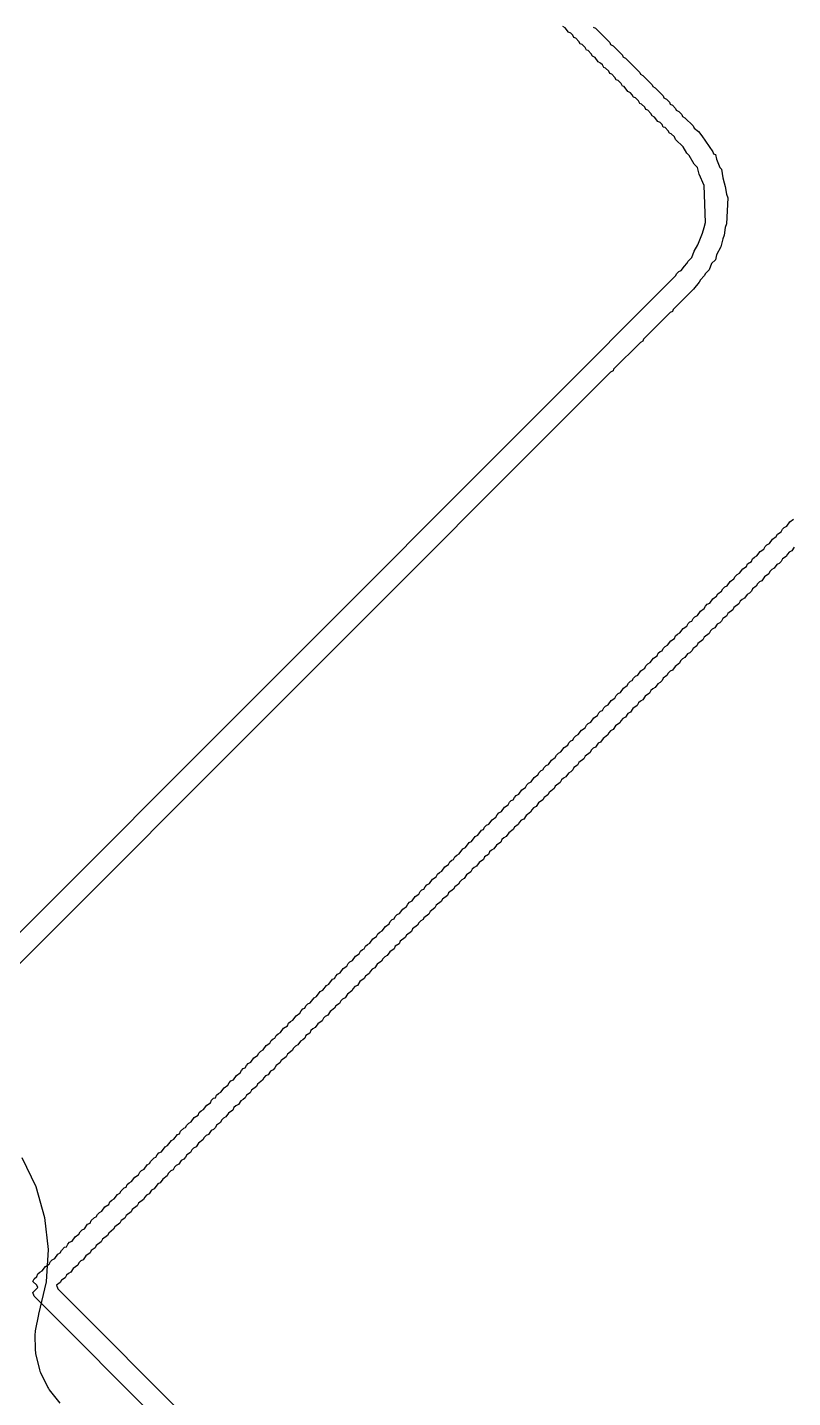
# Model space of a CAD drawing. Header units: millimetres. Extents: x 95 to 305, y 96 to 295.
# Drawn here: x 160.2 to 175.22, y 219.11 to 245.98 of the extents above; entities that cross this region are included whole.
import ezdxf

# ---------------------------------------------------------------- set-up
doc = ezdxf.new("R2010")
doc.units = ezdxf.units.MM
for name, color, linetype in [('BottomLayer', 5, 'Continuous'), ('BottomOverlay', 54, 'Continuous'), ('TopLayer', 1, 'Continuous')]:
    doc.layers.add(name, color=color, linetype=linetype)

msp = doc.modelspace()

# ---------------------------------------------------------------- linework, layer by layer
at = {"layer": 'BottomLayer'}
for p, q in [((160.094, 223.819), (160.367, 223.249)), ((160.367, 223.249), (160.541, 222.641)), ((160.541, 222.641), (160.61, 222.012)), ((160.61, 222.012), (160.572, 221.381)), ((160.572, 221.381), (160.423, 220.744)), ((160.422, 220.738), (160.355, 220.416)), ((160.423, 220.741), (160.422, 220.738)), ((160.423, 220.744), (160.423, 220.741)), ((160.355, 220.388), (160.35, 220.36)), ((160.35, 220.36), (160.355, 220.031)), ((160.355, 220.416), (160.355, 220.388)), ((160.355, 220.031), (160.361, 220.004)), ((160.361, 220.004), (160.362, 219.976)), ((160.362, 219.976), (160.439, 219.656)), ((160.439, 219.656), (160.451, 219.63)), ((160.451, 219.63), (160.458, 219.603)), ((160.458, 219.603), (160.603, 219.308)), ((160.603, 219.308), (160.62, 219.286)), ((160.62, 219.286), (160.633, 219.261)), ((160.633, 219.261), (160.839, 219.004))]:
    msp.add_line(p, q, dxfattribs=at)
at = {"layer": 'BottomOverlay'}
for p, q in [((170.756, 245.971), (170.707, 245.995)), ((170.817, 245.886), (170.756, 245.971)), ((170.866, 245.861), (170.817, 245.886)), ((170.902, 245.825), (170.866, 245.861)), ((171.304, 245.983), (171.352, 245.959)), ((171.352, 245.959), (171.632, 245.679)), ((170.926, 245.776), (170.902, 245.825)), ((170.963, 245.764), (170.926, 245.776)), ((171.024, 245.703), (170.963, 245.764)), ((171.048, 245.654), (171.024, 245.703)), ((171.085, 245.642), (171.048, 245.654)), ((171.146, 245.581), (171.085, 245.642)), ((171.17, 245.533), (171.146, 245.581)), ((171.632, 245.679), (171.644, 245.642)), ((171.644, 245.642), (171.693, 245.618)), ((171.693, 245.618), (171.876, 245.435)), ((171.206, 245.521), (171.17, 245.533)), ((171.267, 245.46), (171.206, 245.521)), ((171.292, 245.411), (171.267, 245.46)), ((171.34, 245.387), (171.292, 245.411)), ((171.401, 245.301), (171.34, 245.387)), ((171.45, 245.277), (171.401, 245.301)), ((171.876, 245.435), (171.888, 245.399)), ((171.888, 245.399), (171.937, 245.375)), ((171.937, 245.375), (172.216, 245.095)), ((171.486, 245.241), (171.45, 245.277)), ((171.511, 245.192), (171.486, 245.241)), ((171.547, 245.18), (171.511, 245.192)), ((171.608, 245.119), (171.547, 245.18)), ((171.632, 245.07), (171.608, 245.119)), ((171.669, 245.058), (171.632, 245.07)), ((171.73, 244.997), (171.669, 245.058)), ((172.216, 245.095), (172.229, 245.058)), ((172.229, 245.058), (172.277, 245.034)), ((172.277, 245.034), (172.46, 244.851)), ((171.754, 244.949), (171.73, 244.997)), ((171.791, 244.936), (171.754, 244.949)), ((171.851, 244.876), (171.791, 244.936)), ((171.876, 244.827), (171.851, 244.876)), ((171.912, 244.815), (171.876, 244.827)), ((171.985, 244.717), (171.912, 244.815)), ((172.46, 244.851), (172.472, 244.815)), ((172.472, 244.815), (172.521, 244.79)), ((172.521, 244.79), (172.679, 244.632)), ((172.034, 244.693), (171.985, 244.717)), ((172.07, 244.657), (172.034, 244.693)), ((172.095, 244.608), (172.07, 244.657)), ((172.131, 244.596), (172.095, 244.608)), ((172.192, 244.535), (172.131, 244.596)), ((172.216, 244.486), (172.192, 244.535)), ((172.679, 244.632), (172.691, 244.596)), ((172.691, 244.596), (172.74, 244.571)), ((172.74, 244.571), (172.801, 244.51)), ((172.801, 244.51), (172.813, 244.474)), ((172.253, 244.474), (172.216, 244.486)), ((172.314, 244.413), (172.253, 244.474)), ((172.338, 244.364), (172.314, 244.413)), ((172.375, 244.352), (172.338, 244.364)), ((172.436, 244.291), (172.375, 244.352)), ((172.46, 244.243), (172.436, 244.291)), ((172.509, 244.218), (172.46, 244.243)), ((172.813, 244.474), (172.861, 244.45)), ((172.861, 244.45), (172.922, 244.389)), ((172.922, 244.389), (172.934, 244.352)), ((172.934, 244.352), (172.983, 244.328)), ((172.983, 244.328), (173.044, 244.267)), ((173.044, 244.267), (173.056, 244.231)), ((173.056, 244.231), (173.105, 244.206)), ((172.569, 244.133), (172.509, 244.218)), ((172.618, 244.109), (172.569, 244.133)), ((172.655, 244.072), (172.618, 244.109)), ((172.679, 244.024), (172.655, 244.072)), ((172.715, 244.012), (172.679, 244.024)), ((172.776, 243.951), (172.715, 244.012)), ((173.105, 244.206), (173.263, 244.048)), ((173.263, 244.048), (173.287, 243.999)), ((173.287, 243.999), (173.373, 243.938)), ((172.801, 243.902), (172.776, 243.951)), ((172.837, 243.89), (172.801, 243.902)), ((172.898, 243.829), (172.837, 243.89)), ((172.922, 243.78), (172.898, 243.829)), ((173.068, 243.634), (172.922, 243.78)), ((173.373, 243.938), (173.433, 243.853)), ((173.433, 243.853), (173.652, 243.537)), ((173.141, 243.513), (173.068, 243.634)), ((173.19, 243.464), (173.141, 243.513)), ((173.287, 243.293), (173.19, 243.464)), ((173.652, 243.537), (173.665, 243.5)), ((173.665, 243.5), (173.701, 243.488)), ((173.701, 243.488), (173.725, 243.391)), ((173.348, 243.233), (173.287, 243.293)), ((173.385, 243.099), (173.348, 243.233)), ((173.725, 243.391), (173.786, 243.233)), ((173.786, 243.233), (173.823, 243.196)), ((173.823, 243.196), (173.847, 243.026)), ((173.482, 242.88), (173.385, 243.099)), ((173.506, 242.15), (173.482, 242.88)), ((173.847, 243.026), (173.872, 242.928)), ((173.872, 242.928), (173.896, 242.855)), ((173.896, 242.855), (173.92, 242.709)), ((173.92, 242.709), (173.945, 242.636)), ((173.945, 242.636), (173.92, 242.125)), ((173.482, 242.052), (173.506, 242.15)), ((173.92, 242.125), (173.896, 242.052)), ((173.36, 241.711), (173.446, 241.943)), ((173.446, 241.943), (173.482, 242.052)), ((173.847, 241.833), (173.811, 241.675)), ((173.872, 241.906), (173.847, 241.833)), ((173.896, 242.052), (173.872, 241.906)), ((173.239, 241.468), (173.287, 241.59)), ((173.287, 241.59), (173.36, 241.711)), ((173.811, 241.675), (173.725, 241.517)), ((173.032, 241.212), (173.093, 241.298)), ((173.093, 241.298), (173.141, 241.346)), ((173.141, 241.346), (173.166, 241.395)), ((173.166, 241.395), (173.239, 241.468)), ((173.628, 241.346), (173.579, 241.225)), ((173.701, 241.419), (173.628, 241.346)), ((173.725, 241.517), (173.701, 241.419)), ((170.33, 238.511), (172.922, 241.103)), ((172.922, 241.103), (172.947, 241.152)), ((172.947, 241.152), (172.983, 241.188)), ((172.983, 241.188), (173.032, 241.212)), ((173.409, 241.03), (173.385, 240.981)), ((173.482, 241.103), (173.409, 241.03)), ((173.506, 241.152), (173.482, 241.103)), ((173.579, 241.225), (173.506, 241.152)), ((173.275, 240.847), (172.874, 240.446)), ((173.385, 240.981), (173.275, 240.847)), ((172.813, 240.385), (172.289, 239.862)), ((172.861, 240.409), (172.813, 240.385)), ((172.874, 240.446), (172.861, 240.409)), ((172.229, 239.801), (171.705, 239.277)), ((172.277, 239.825), (172.229, 239.801)), ((172.289, 239.862), (172.277, 239.825)), ((171.644, 239.217), (159.134, 226.706)), ((171.693, 239.241), (171.644, 239.217)), ((171.705, 239.277), (171.693, 239.241)), ((159.037, 227.217), (170.318, 238.499)), ((170.318, 238.499), (170.33, 238.511)), ((175.015, 236.138), (175.052, 236.174)), ((175.052, 236.174), (175.101, 236.199)), ((175.101, 236.199), (175.162, 236.284)), ((175.162, 236.284), (175.235, 236.332)), ((174.76, 235.858), (174.821, 235.943)), ((174.821, 235.943), (174.894, 235.992)), ((174.894, 235.992), (174.918, 236.04)), ((174.918, 236.04), (174.991, 236.089)), ((174.991, 236.089), (175.015, 236.138)), ((174.517, 235.614), (174.577, 235.7)), ((174.577, 235.7), (174.65, 235.748)), ((174.65, 235.748), (174.675, 235.797)), ((174.675, 235.797), (174.711, 235.833)), ((174.711, 235.833), (174.76, 235.858)), ((175.113, 235.651), (175.089, 235.602)), ((175.149, 235.687), (175.113, 235.651)), ((175.198, 235.712), (175.149, 235.687)), ((175.247, 235.785), (175.198, 235.712)), ((174.176, 235.274), (174.237, 235.359)), ((174.237, 235.359), (174.31, 235.407)), ((174.31, 235.407), (174.334, 235.456)), ((174.334, 235.456), (174.407, 235.505)), ((174.407, 235.505), (174.431, 235.554)), ((174.431, 235.554), (174.468, 235.59)), ((174.468, 235.59), (174.517, 235.614)), ((174.857, 235.371), (174.809, 235.347)), ((174.906, 235.444), (174.857, 235.371)), ((174.955, 235.468), (174.906, 235.444)), ((174.991, 235.505), (174.955, 235.468)), ((175.015, 235.554), (174.991, 235.505)), ((175.089, 235.602), (175.015, 235.554)), ((173.932, 235.03), (173.993, 235.115)), ((173.993, 235.115), (174.066, 235.164)), ((174.066, 235.164), (174.091, 235.213)), ((174.091, 235.213), (174.127, 235.249)), ((174.127, 235.249), (174.176, 235.274)), ((174.565, 235.103), (174.529, 235.067)), ((174.614, 235.128), (174.565, 235.103)), ((174.663, 235.201), (174.614, 235.128)), ((174.748, 235.261), (174.663, 235.201)), ((174.772, 235.31), (174.748, 235.261)), ((174.809, 235.347), (174.772, 235.31)), ((173.652, 234.775), (173.725, 234.823)), ((173.725, 234.823), (173.75, 234.872)), ((173.75, 234.872), (173.823, 234.921)), ((173.823, 234.921), (173.847, 234.969)), ((173.847, 234.969), (173.884, 235.006)), ((173.884, 235.006), (173.932, 235.03)), ((174.322, 234.86), (174.273, 234.787)), ((174.37, 234.884), (174.322, 234.86)), ((174.407, 234.921), (174.37, 234.884)), ((174.431, 234.969), (174.407, 234.921)), ((174.504, 235.018), (174.431, 234.969)), ((174.529, 235.067), (174.504, 235.018)), ((173.409, 234.531), (173.482, 234.58)), ((173.482, 234.58), (173.506, 234.629)), ((173.506, 234.629), (173.543, 234.665)), ((173.543, 234.665), (173.592, 234.689)), ((173.592, 234.689), (173.652, 234.775)), ((174.042, 234.556), (173.945, 234.483)), ((174.066, 234.604), (174.042, 234.556)), ((174.164, 234.677), (174.066, 234.604)), ((174.188, 234.726), (174.164, 234.677)), ((174.224, 234.762), (174.188, 234.726)), ((174.273, 234.787), (174.224, 234.762)), ((173.141, 234.239), (173.166, 234.288)), ((173.166, 234.288), (173.202, 234.324)), ((173.202, 234.324), (173.239, 234.337)), ((173.239, 234.337), (173.263, 234.385)), ((173.263, 234.385), (173.3, 234.422)), ((173.3, 234.422), (173.348, 234.446)), ((173.348, 234.446), (173.409, 234.531)), ((173.786, 234.3), (173.738, 234.276)), ((173.823, 234.337), (173.786, 234.3)), ((173.847, 234.385), (173.823, 234.337)), ((173.92, 234.434), (173.847, 234.385)), ((173.945, 234.483), (173.92, 234.434)), ((172.898, 233.996), (172.922, 234.044)), ((172.922, 234.044), (172.959, 234.081)), ((172.959, 234.081), (173.007, 234.105)), ((173.007, 234.105), (173.068, 234.191)), ((173.068, 234.191), (173.141, 234.239)), ((173.482, 234.02), (173.458, 233.971)), ((173.579, 234.093), (173.482, 234.02)), ((173.604, 234.142), (173.579, 234.093)), ((173.64, 234.178), (173.604, 234.142)), ((173.689, 234.203), (173.64, 234.178)), ((173.738, 234.276), (173.689, 234.203)), ((172.618, 233.74), (172.655, 233.752)), ((172.655, 233.752), (172.679, 233.801)), ((172.679, 233.801), (172.715, 233.838)), ((172.715, 233.838), (172.764, 233.862)), ((172.764, 233.862), (172.825, 233.947)), ((172.825, 233.947), (172.898, 233.996)), ((173.239, 233.752), (173.202, 233.716)), ((173.263, 233.801), (173.239, 233.752)), ((173.336, 233.85), (173.263, 233.801)), ((173.36, 233.898), (173.336, 233.85)), ((173.458, 233.971), (173.36, 233.898)), ((172.338, 233.46), (172.375, 233.497)), ((172.375, 233.497), (172.423, 233.521)), ((172.423, 233.521), (172.484, 233.606)), ((172.484, 233.606), (172.557, 233.655)), ((172.557, 233.655), (172.582, 233.704)), ((172.582, 233.704), (172.618, 233.74)), ((172.995, 233.509), (172.91, 233.448)), ((173.02, 233.558), (172.995, 233.509)), ((173.056, 233.594), (173.02, 233.558)), ((173.105, 233.619), (173.056, 233.594)), ((173.154, 233.692), (173.105, 233.619)), ((173.202, 233.716), (173.154, 233.692)), ((172.07, 233.168), (172.095, 233.217)), ((172.095, 233.217), (172.131, 233.253)), ((172.131, 233.253), (172.18, 233.278)), ((172.18, 233.278), (172.241, 233.363)), ((172.241, 233.363), (172.314, 233.412)), ((172.314, 233.412), (172.338, 233.46)), ((172.679, 233.217), (172.655, 233.168)), ((172.752, 233.266), (172.679, 233.217)), ((172.776, 233.314), (172.752, 233.266)), ((172.813, 233.351), (172.776, 233.314)), ((172.861, 233.375), (172.813, 233.351)), ((172.91, 233.448), (172.861, 233.375)), ((171.791, 232.913), (171.839, 232.937)), ((171.839, 232.937), (171.9, 233.022)), ((171.9, 233.022), (171.973, 233.071)), ((171.973, 233.071), (171.997, 233.12)), ((171.997, 233.12), (172.034, 233.156)), ((172.034, 233.156), (172.07, 233.168)), ((172.436, 232.974), (172.411, 232.925)), ((172.472, 233.01), (172.436, 232.974)), ((172.521, 233.034), (172.472, 233.01)), ((172.569, 233.107), (172.521, 233.034)), ((172.618, 233.132), (172.569, 233.107)), ((172.655, 233.168), (172.618, 233.132)), ((171.511, 232.633), (171.547, 232.669)), ((171.547, 232.669), (171.596, 232.694)), ((171.596, 232.694), (171.657, 232.779)), ((171.657, 232.779), (171.73, 232.827)), ((171.73, 232.827), (171.754, 232.876)), ((171.754, 232.876), (171.791, 232.913)), ((172.168, 232.681), (172.083, 232.621)), ((172.192, 232.73), (172.168, 232.681)), ((172.229, 232.767), (172.192, 232.73)), ((172.277, 232.791), (172.229, 232.767)), ((172.326, 232.864), (172.277, 232.791)), ((172.411, 232.925), (172.326, 232.864)), ((171.255, 232.353), (171.316, 232.438)), ((171.316, 232.438), (171.389, 232.487)), ((171.389, 232.487), (171.413, 232.535)), ((171.413, 232.535), (171.45, 232.572)), ((171.45, 232.572), (171.486, 232.584)), ((171.486, 232.584), (171.511, 232.633)), ((171.888, 232.426), (171.851, 232.389)), ((171.937, 232.45), (171.888, 232.426)), ((171.985, 232.523), (171.937, 232.45)), ((172.034, 232.548), (171.985, 232.523)), ((172.083, 232.621), (172.034, 232.548)), ((171.012, 232.109), (171.072, 232.195)), ((171.072, 232.195), (171.146, 232.243)), ((171.146, 232.243), (171.17, 232.292)), ((171.17, 232.292), (171.206, 232.329)), ((171.206, 232.329), (171.255, 232.353)), ((171.608, 232.146), (171.584, 232.097)), ((171.644, 232.182), (171.608, 232.146)), ((171.693, 232.207), (171.644, 232.182)), ((171.742, 232.28), (171.693, 232.207)), ((171.827, 232.341), (171.742, 232.28)), ((171.851, 232.389), (171.827, 232.341)), ((170.732, 231.854), (170.805, 231.903)), ((170.805, 231.903), (170.829, 231.951)), ((170.829, 231.951), (170.866, 231.988)), ((170.866, 231.988), (170.902, 232)), ((170.902, 232), (170.926, 232.049)), ((170.926, 232.049), (170.963, 232.085)), ((170.963, 232.085), (171.012, 232.109)), ((171.352, 231.866), (171.304, 231.842)), ((171.401, 231.939), (171.352, 231.866)), ((171.45, 231.963), (171.401, 231.939)), ((171.498, 232.036), (171.45, 231.963)), ((171.584, 232.097), (171.498, 232.036)), ((170.427, 231.525), (170.488, 231.611)), ((170.488, 231.611), (170.561, 231.659)), ((170.561, 231.659), (170.586, 231.708)), ((170.586, 231.708), (170.622, 231.744)), ((170.622, 231.744), (170.671, 231.769)), ((170.671, 231.769), (170.732, 231.854)), ((171.121, 231.635), (171.024, 231.562)), ((171.146, 231.684), (171.121, 231.635)), ((171.243, 231.757), (171.146, 231.684)), ((171.267, 231.805), (171.243, 231.757)), ((171.304, 231.842), (171.267, 231.805)), ((170.221, 231.318), (170.245, 231.367)), ((170.245, 231.367), (170.281, 231.404)), ((170.281, 231.404), (170.318, 231.416)), ((170.318, 231.416), (170.342, 231.464)), ((170.342, 231.464), (170.379, 231.501)), ((170.379, 231.501), (170.427, 231.525)), ((170.817, 231.355), (170.768, 231.282)), ((170.866, 231.379), (170.817, 231.355)), ((170.902, 231.416), (170.866, 231.379)), ((170.926, 231.464), (170.902, 231.416)), ((170.999, 231.513), (170.926, 231.464)), ((171.024, 231.562), (170.999, 231.513)), ((169.904, 231.026), (169.977, 231.075)), ((169.977, 231.075), (170.002, 231.124)), ((170.002, 231.124), (170.038, 231.16)), ((170.038, 231.16), (170.087, 231.185)), ((170.087, 231.185), (170.148, 231.27)), ((170.148, 231.27), (170.221, 231.318)), ((170.561, 231.099), (170.537, 231.051)), ((170.659, 231.172), (170.561, 231.099)), ((170.683, 231.221), (170.659, 231.172)), ((170.72, 231.258), (170.683, 231.221)), ((170.768, 231.282), (170.72, 231.258)), ((169.661, 230.783), (169.697, 230.819)), ((169.697, 230.819), (169.734, 230.832)), ((169.734, 230.832), (169.758, 230.88)), ((169.758, 230.88), (169.795, 230.917)), ((169.795, 230.917), (169.843, 230.941)), ((169.843, 230.941), (169.904, 231.026)), ((170.318, 230.832), (170.233, 230.771)), ((170.342, 230.88), (170.318, 230.832)), ((170.415, 230.929), (170.342, 230.88)), ((170.44, 230.978), (170.415, 230.929)), ((170.537, 231.051), (170.44, 230.978)), ((169.393, 230.491), (169.417, 230.54)), ((169.417, 230.54), (169.454, 230.576)), ((169.454, 230.576), (169.503, 230.6)), ((169.503, 230.6), (169.563, 230.686)), ((169.563, 230.686), (169.636, 230.734)), ((169.636, 230.734), (169.661, 230.783)), ((169.989, 230.527), (169.941, 230.454)), ((170.075, 230.588), (169.989, 230.527)), ((170.099, 230.637), (170.075, 230.588)), ((170.135, 230.673), (170.099, 230.637)), ((170.184, 230.698), (170.135, 230.673)), ((170.233, 230.771), (170.184, 230.698)), ((169.15, 230.248), (169.174, 230.296)), ((169.174, 230.296), (169.211, 230.333)), ((169.211, 230.333), (169.259, 230.357)), ((169.259, 230.357), (169.32, 230.442)), ((169.32, 230.442), (169.393, 230.491)), ((169.758, 230.296), (169.734, 230.248)), ((169.831, 230.345), (169.758, 230.296)), ((169.856, 230.394), (169.831, 230.345)), ((169.892, 230.43), (169.856, 230.394)), ((169.941, 230.454), (169.892, 230.43)), ((168.797, 229.895), (168.87, 229.992)), ((168.87, 229.992), (168.918, 230.016)), ((168.918, 230.016), (168.991, 230.114)), ((168.991, 230.114), (169.04, 230.138)), ((169.04, 230.138), (169.113, 230.235)), ((169.113, 230.235), (169.15, 230.248)), ((169.49, 230.004), (169.405, 229.943)), ((169.515, 230.053), (169.49, 230.004)), ((169.551, 230.089), (169.515, 230.053)), ((169.6, 230.114), (169.551, 230.089)), ((169.649, 230.187), (169.6, 230.114)), ((169.734, 230.248), (169.649, 230.187)), ((168.59, 229.712), (168.626, 229.749)), ((168.626, 229.749), (168.675, 229.773)), ((168.675, 229.773), (168.748, 229.87)), ((168.748, 229.87), (168.797, 229.895)), ((169.247, 229.761), (169.174, 229.712)), ((169.271, 229.809), (169.247, 229.761)), ((169.308, 229.846), (169.271, 229.809)), ((169.357, 229.87), (169.308, 229.846)), ((169.405, 229.943), (169.357, 229.87)), ((168.334, 229.432), (168.395, 229.517)), ((168.395, 229.517), (168.468, 229.566)), ((168.468, 229.566), (168.493, 229.615)), ((168.493, 229.615), (168.529, 229.651)), ((168.529, 229.651), (168.566, 229.663)), ((168.566, 229.663), (168.59, 229.712)), ((168.931, 229.469), (168.906, 229.42)), ((168.967, 229.505), (168.931, 229.469)), ((169.016, 229.529), (168.967, 229.505)), ((169.064, 229.603), (169.016, 229.529)), ((169.15, 229.663), (169.064, 229.603)), ((169.174, 229.712), (169.15, 229.663)), ((168.042, 229.164), (168.091, 229.189)), ((168.091, 229.189), (168.152, 229.274)), ((168.152, 229.274), (168.225, 229.323)), ((168.225, 229.323), (168.249, 229.371)), ((168.249, 229.371), (168.286, 229.408)), ((168.286, 229.408), (168.334, 229.432)), ((168.663, 229.177), (168.59, 229.128)), ((168.687, 229.225), (168.663, 229.177)), ((168.724, 229.262), (168.687, 229.225)), ((168.772, 229.286), (168.724, 229.262)), ((168.821, 229.359), (168.772, 229.286)), ((168.906, 229.42), (168.821, 229.359)), ((167.75, 228.848), (167.811, 228.933)), ((167.811, 228.933), (167.884, 228.982)), ((167.884, 228.982), (167.908, 229.031)), ((167.908, 229.031), (167.945, 229.067)), ((167.945, 229.067), (167.981, 229.079)), ((167.981, 229.079), (168.006, 229.128)), ((168.006, 229.128), (168.042, 229.164)), ((168.444, 228.958), (168.346, 228.884)), ((168.468, 229.006), (168.444, 228.958)), ((168.566, 229.079), (168.468, 229.006)), ((168.59, 229.128), (168.566, 229.079)), ((167.507, 228.605), (167.568, 228.69)), ((167.568, 228.69), (167.641, 228.738)), ((167.641, 228.738), (167.665, 228.787)), ((167.665, 228.787), (167.701, 228.824)), ((167.701, 228.824), (167.75, 228.848)), ((168.103, 228.641), (168.079, 228.592)), ((168.2, 228.714), (168.103, 228.641)), ((168.225, 228.763), (168.2, 228.714)), ((168.322, 228.836), (168.225, 228.763)), ((168.346, 228.884), (168.322, 228.836)), ((167.227, 228.349), (167.3, 228.398)), ((167.3, 228.398), (167.324, 228.446)), ((167.324, 228.446), (167.361, 228.483)), ((167.361, 228.483), (167.397, 228.495)), ((167.397, 228.495), (167.422, 228.544)), ((167.422, 228.544), (167.458, 228.58)), ((167.458, 228.58), (167.507, 228.605)), ((167.86, 228.373), (167.762, 228.3)), ((167.884, 228.422), (167.86, 228.373)), ((167.921, 228.459), (167.884, 228.422)), ((167.969, 228.483), (167.921, 228.459)), ((167.981, 228.519), (167.969, 228.483)), ((168.079, 228.592), (167.981, 228.519)), ((166.923, 228.02), (166.983, 228.106)), ((166.983, 228.106), (167.056, 228.154)), ((167.056, 228.154), (167.081, 228.203)), ((167.081, 228.203), (167.117, 228.239)), ((167.117, 228.239), (167.166, 228.264)), ((167.166, 228.264), (167.227, 228.349)), ((167.616, 228.13), (167.519, 228.057)), ((167.641, 228.179), (167.616, 228.13)), ((167.738, 228.252), (167.641, 228.179)), ((167.762, 228.3), (167.738, 228.252)), ((166.716, 227.814), (166.74, 227.862)), ((166.74, 227.862), (166.777, 227.899)), ((166.777, 227.899), (166.813, 227.911)), ((166.813, 227.911), (166.837, 227.96)), ((166.837, 227.96), (166.874, 227.996)), ((166.874, 227.996), (166.923, 228.02)), ((167.312, 227.85), (167.263, 227.777)), ((167.397, 227.911), (167.312, 227.85)), ((167.422, 227.96), (167.397, 227.911)), ((167.495, 228.008), (167.422, 227.96)), ((167.519, 228.057), (167.495, 228.008)), ((166.399, 227.521), (166.472, 227.57)), ((166.472, 227.57), (166.497, 227.619)), ((166.497, 227.619), (166.533, 227.655)), ((166.533, 227.655), (166.582, 227.68)), ((166.582, 227.68), (166.643, 227.765)), ((166.643, 227.765), (166.716, 227.814)), ((167.069, 227.607), (167.02, 227.534)), ((167.154, 227.668), (167.069, 227.607)), ((167.178, 227.716), (167.154, 227.668)), ((167.215, 227.753), (167.178, 227.716)), ((167.263, 227.777), (167.215, 227.753)), ((166.119, 227.217), (166.192, 227.315)), ((166.192, 227.315), (166.229, 227.327)), ((166.229, 227.327), (166.253, 227.375)), ((166.253, 227.375), (166.29, 227.412)), ((166.29, 227.412), (166.338, 227.436)), ((166.338, 227.436), (166.399, 227.521)), ((166.813, 227.327), (166.728, 227.266)), ((166.837, 227.375), (166.813, 227.327)), ((166.91, 227.424), (166.837, 227.375)), ((166.935, 227.473), (166.91, 227.424)), ((166.971, 227.509), (166.935, 227.473)), ((167.02, 227.534), (166.971, 227.509)), ((165.876, 226.974), (165.949, 227.071)), ((165.949, 227.071), (165.998, 227.096)), ((165.998, 227.096), (166.071, 227.193)), ((166.071, 227.193), (166.119, 227.217)), ((166.57, 227.083), (166.484, 227.023)), ((166.594, 227.132), (166.57, 227.083)), ((166.631, 227.169), (166.594, 227.132)), ((166.679, 227.193), (166.631, 227.169)), ((166.728, 227.266), (166.679, 227.193)), ((165.645, 226.743), (165.669, 226.791)), ((165.669, 226.791), (165.706, 226.828)), ((165.706, 226.828), (165.754, 226.852)), ((165.754, 226.852), (165.827, 226.95)), ((165.827, 226.95), (165.876, 226.974)), ((166.253, 226.791), (166.229, 226.743)), ((166.326, 226.84), (166.253, 226.791)), ((166.351, 226.889), (166.326, 226.84)), ((166.387, 226.925), (166.351, 226.889)), ((166.436, 226.95), (166.387, 226.925)), ((166.484, 227.023), (166.436, 226.95)), ((165.365, 226.487), (165.414, 226.511)), ((165.414, 226.511), (165.474, 226.597)), ((165.474, 226.597), (165.547, 226.645)), ((165.547, 226.645), (165.572, 226.694)), ((165.572, 226.694), (165.608, 226.73)), ((165.608, 226.73), (165.645, 226.743)), ((165.986, 226.499), (165.9, 226.438)), ((166.01, 226.548), (165.986, 226.499)), ((166.046, 226.584), (166.01, 226.548)), ((166.095, 226.609), (166.046, 226.584)), ((166.144, 226.682), (166.095, 226.609)), ((166.229, 226.743), (166.144, 226.682)), ((165.085, 226.207), (165.121, 226.244)), ((165.121, 226.244), (165.17, 226.268)), ((165.17, 226.268), (165.231, 226.353)), ((165.231, 226.353), (165.304, 226.402)), ((165.304, 226.402), (165.328, 226.451)), ((165.328, 226.451), (165.365, 226.487)), ((165.742, 226.256), (165.669, 226.207)), ((165.766, 226.305), (165.742, 226.256)), ((165.803, 226.341), (165.766, 226.305)), ((165.852, 226.365), (165.803, 226.341)), ((165.9, 226.438), (165.852, 226.365)), ((164.829, 225.927), (164.89, 226.012)), ((164.89, 226.012), (164.963, 226.061)), ((164.963, 226.061), (164.988, 226.11)), ((164.988, 226.11), (165.024, 226.146)), ((165.024, 226.146), (165.061, 226.158)), ((165.061, 226.158), (165.085, 226.207)), ((165.426, 225.964), (165.401, 225.915)), ((165.462, 226), (165.426, 225.964)), ((165.511, 226.025), (165.462, 226)), ((165.56, 226.098), (165.511, 226.025)), ((165.608, 226.122), (165.56, 226.098)), ((165.645, 226.158), (165.608, 226.122)), ((165.669, 226.207), (165.645, 226.158)), ((164.537, 225.66), (164.586, 225.684)), ((164.586, 225.684), (164.647, 225.769)), ((164.647, 225.769), (164.72, 225.818)), ((164.72, 225.818), (164.744, 225.866)), ((164.744, 225.866), (164.781, 225.903)), ((164.781, 225.903), (164.829, 225.927)), ((165.182, 225.72), (165.158, 225.672)), ((165.28, 225.793), (165.182, 225.72)), ((165.304, 225.842), (165.28, 225.793)), ((165.401, 225.915), (165.304, 225.842)), ((164.245, 225.343), (164.306, 225.428)), ((164.306, 225.428), (164.379, 225.477)), ((164.379, 225.477), (164.403, 225.526)), ((164.403, 225.526), (164.44, 225.562)), ((164.44, 225.562), (164.476, 225.574)), ((164.476, 225.574), (164.501, 225.623)), ((164.501, 225.623), (164.537, 225.66)), ((164.878, 225.416), (164.842, 225.38)), ((164.927, 225.44), (164.878, 225.416)), ((164.975, 225.513), (164.927, 225.44)), ((165.024, 225.538), (164.975, 225.513)), ((165.061, 225.574), (165.024, 225.538)), ((165.085, 225.623), (165.061, 225.574)), ((165.158, 225.672), (165.085, 225.623)), ((164.002, 225.1), (164.063, 225.185)), ((164.063, 225.185), (164.136, 225.234)), ((164.136, 225.234), (164.16, 225.282)), ((164.16, 225.282), (164.197, 225.319)), ((164.197, 225.319), (164.245, 225.343)), ((164.696, 225.209), (164.598, 225.136)), ((164.72, 225.258), (164.696, 225.209)), ((164.817, 225.331), (164.72, 225.258)), ((164.842, 225.38), (164.817, 225.331)), ((163.722, 224.844), (163.795, 224.893)), ((163.795, 224.893), (163.819, 224.941)), ((163.819, 224.941), (163.856, 224.978)), ((163.856, 224.978), (163.892, 224.99)), ((163.892, 224.99), (163.917, 225.039)), ((163.917, 225.039), (163.953, 225.075)), ((163.953, 225.075), (164.002, 225.1)), ((164.391, 224.929), (164.343, 224.856)), ((164.44, 224.954), (164.391, 224.929)), ((164.476, 224.99), (164.44, 224.954)), ((164.501, 225.039), (164.476, 224.99)), ((164.574, 225.088), (164.501, 225.039)), ((164.598, 225.136), (164.574, 225.088)), ((163.479, 224.601), (163.552, 224.649)), ((163.552, 224.649), (163.576, 224.698)), ((163.576, 224.698), (163.612, 224.735)), ((163.612, 224.735), (163.661, 224.759)), ((163.661, 224.759), (163.722, 224.844)), ((164.099, 224.613), (164.051, 224.589)), ((164.148, 224.686), (164.099, 224.613)), ((164.233, 224.747), (164.148, 224.686)), ((164.257, 224.795), (164.233, 224.747)), ((164.294, 224.832), (164.257, 224.795)), ((164.343, 224.856), (164.294, 224.832)), ((163.211, 224.333), (163.272, 224.394)), ((163.272, 224.394), (163.308, 224.406)), ((163.308, 224.406), (163.333, 224.455)), ((163.333, 224.455), (163.369, 224.491)), ((163.369, 224.491), (163.418, 224.516)), ((163.418, 224.516), (163.479, 224.601)), ((163.807, 224.345), (163.758, 224.272)), ((163.856, 224.37), (163.807, 224.345)), ((163.892, 224.406), (163.856, 224.37)), ((163.917, 224.455), (163.892, 224.406)), ((163.99, 224.503), (163.917, 224.455)), ((164.014, 224.552), (163.99, 224.503)), ((164.051, 224.589), (164.014, 224.552)), ((162.955, 224.053), (163.028, 224.15)), ((163.028, 224.15), (163.077, 224.175)), ((163.077, 224.175), (163.15, 224.272)), ((163.15, 224.272), (163.186, 224.284)), ((163.186, 224.284), (163.211, 224.333)), ((163.564, 224.102), (163.515, 224.029)), ((163.649, 224.163), (163.564, 224.102)), ((163.673, 224.211), (163.649, 224.163)), ((163.71, 224.248), (163.673, 224.211)), ((163.758, 224.272), (163.71, 224.248)), ((162.627, 223.749), (162.688, 223.81)), ((162.688, 223.81), (162.724, 223.822)), ((162.724, 223.822), (162.748, 223.871)), ((162.748, 223.871), (162.785, 223.907)), ((162.785, 223.907), (162.834, 223.931)), ((162.834, 223.931), (162.907, 224.029)), ((162.907, 224.029), (162.955, 224.053)), ((163.308, 223.822), (163.272, 223.785)), ((163.333, 223.871), (163.308, 223.822)), ((163.406, 223.919), (163.333, 223.871)), ((163.43, 223.968), (163.406, 223.919)), ((163.466, 224.004), (163.43, 223.968)), ((163.515, 224.029), (163.466, 224.004)), ((162.408, 223.53), (162.444, 223.566)), ((162.444, 223.566), (162.493, 223.591)), ((162.493, 223.591), (162.554, 223.676)), ((162.554, 223.676), (162.602, 223.7)), ((162.602, 223.7), (162.627, 223.749)), ((163.004, 223.542), (162.967, 223.505)), ((163.016, 223.554), (163.004, 223.542)), ((163.065, 223.578), (163.016, 223.554)), ((163.089, 223.627), (163.065, 223.578)), ((163.126, 223.664), (163.089, 223.627)), ((163.174, 223.688), (163.126, 223.664)), ((163.223, 223.761), (163.174, 223.688)), ((163.272, 223.785), (163.223, 223.761)), ((162.14, 223.238), (162.164, 223.286)), ((162.164, 223.286), (162.201, 223.323)), ((162.201, 223.323), (162.249, 223.347)), ((162.249, 223.347), (162.31, 223.432)), ((162.31, 223.432), (162.383, 223.481)), ((162.383, 223.481), (162.408, 223.53)), ((162.761, 223.299), (162.688, 223.201)), ((162.809, 223.323), (162.761, 223.299)), ((162.858, 223.396), (162.809, 223.323)), ((162.943, 223.457), (162.858, 223.396)), ((162.967, 223.505), (162.943, 223.457)), ((161.86, 222.982), (161.909, 223.007)), ((161.909, 223.007), (161.97, 223.092)), ((161.97, 223.092), (162.018, 223.116)), ((162.018, 223.116), (162.043, 223.165)), ((162.043, 223.165), (162.103, 223.226)), ((162.103, 223.226), (162.14, 223.238)), ((162.505, 223.043), (162.481, 222.994)), ((162.541, 223.08), (162.505, 223.043)), ((162.59, 223.104), (162.541, 223.08)), ((162.639, 223.177), (162.59, 223.104)), ((162.688, 223.201), (162.639, 223.177)), ((161.58, 222.702), (161.617, 222.739)), ((161.617, 222.739), (161.665, 222.763)), ((161.665, 222.763), (161.726, 222.848)), ((161.726, 222.848), (161.799, 222.897)), ((161.799, 222.897), (161.823, 222.946)), ((161.823, 222.946), (161.86, 222.982)), ((162.237, 222.751), (162.14, 222.678)), ((162.262, 222.8), (162.237, 222.751)), ((162.359, 222.873), (162.262, 222.8)), ((162.383, 222.921), (162.359, 222.873)), ((162.481, 222.994), (162.383, 222.921)), ((161.325, 222.422), (161.385, 222.508)), ((161.385, 222.508), (161.434, 222.532)), ((161.434, 222.532), (161.458, 222.581)), ((161.458, 222.581), (161.519, 222.641)), ((161.519, 222.641), (161.556, 222.654)), ((161.556, 222.654), (161.58, 222.702)), ((161.921, 222.459), (161.896, 222.41)), ((162.018, 222.532), (161.921, 222.459)), ((162.043, 222.581), (162.018, 222.532)), ((162.116, 222.629), (162.043, 222.581)), ((162.14, 222.678), (162.116, 222.629)), ((161.081, 222.179), (161.142, 222.264)), ((161.142, 222.264), (161.215, 222.313)), ((161.215, 222.313), (161.239, 222.362)), ((161.239, 222.362), (161.276, 222.398)), ((161.276, 222.398), (161.325, 222.422)), ((161.677, 222.215), (161.653, 222.167)), ((161.775, 222.288), (161.677, 222.215)), ((161.799, 222.337), (161.775, 222.288)), ((161.896, 222.41), (161.799, 222.337)), ((160.74, 221.838), (160.801, 221.923)), ((160.801, 221.923), (160.85, 221.948)), ((160.85, 221.948), (160.874, 221.996)), ((160.874, 221.996), (160.935, 222.057)), ((160.935, 222.057), (160.972, 222.069)), ((160.972, 222.069), (160.996, 222.118)), ((160.996, 222.118), (161.032, 222.155)), ((161.032, 222.155), (161.081, 222.179)), ((161.434, 221.948), (161.349, 221.887)), ((161.458, 221.996), (161.434, 221.948)), ((161.531, 222.045), (161.458, 221.996)), ((161.556, 222.094), (161.531, 222.045)), ((161.653, 222.167), (161.556, 222.094)), ((160.497, 221.595), (160.558, 221.68)), ((160.558, 221.68), (160.631, 221.729)), ((160.631, 221.729), (160.655, 221.777)), ((160.655, 221.777), (160.692, 221.814)), ((160.692, 221.814), (160.74, 221.838)), ((161.191, 221.704), (161.105, 221.643)), ((161.215, 221.753), (161.191, 221.704)), ((161.251, 221.79), (161.215, 221.753)), ((161.3, 221.814), (161.251, 221.79)), ((161.349, 221.887), (161.3, 221.814)), ((160.314, 221.388), (160.339, 221.437)), ((160.387, 221.315), (160.314, 221.388)), ((160.339, 221.437), (160.387, 221.485)), ((160.387, 221.485), (160.412, 221.534)), ((160.412, 221.534), (160.448, 221.57)), ((160.448, 221.57), (160.497, 221.595)), ((160.874, 221.412), (160.85, 221.364)), ((160.947, 221.461), (160.874, 221.412)), ((160.972, 221.51), (160.947, 221.461)), ((161.008, 221.546), (160.972, 221.51)), ((161.057, 221.57), (161.008, 221.546)), ((161.105, 221.643), (161.057, 221.57)), ((160.314, 221.169), (160.412, 221.266)), ((160.339, 221.096), (160.314, 221.169)), ((160.412, 221.266), (160.387, 221.315)), ((160.85, 221.364), (160.777, 221.315)), ((160.777, 221.315), (160.801, 221.242)), ((160.801, 221.242), (175.198, 206.845)), ((174.711, 206.723), (160.339, 221.096))]:
    msp.add_line(p, q, dxfattribs=at)
at = {"layer": 'TopLayer'}
for p, q in [((160.094, 223.819), (160.367, 223.249)), ((160.367, 223.249), (160.541, 222.641)), ((160.541, 222.641), (160.61, 222.012)), ((160.61, 222.012), (160.572, 221.381)), ((160.572, 221.381), (160.423, 220.744)), ((160.422, 220.738), (160.355, 220.416)), ((160.423, 220.741), (160.422, 220.738)), ((160.423, 220.744), (160.423, 220.741)), ((160.355, 220.388), (160.35, 220.36)), ((160.35, 220.36), (160.355, 220.031)), ((160.355, 220.416), (160.355, 220.388)), ((160.355, 220.031), (160.361, 220.004)), ((160.361, 220.004), (160.362, 219.976)), ((160.362, 219.976), (160.439, 219.656)), ((160.439, 219.656), (160.451, 219.63)), ((160.451, 219.63), (160.458, 219.603)), ((160.458, 219.603), (160.603, 219.308)), ((160.603, 219.308), (160.62, 219.286)), ((160.62, 219.286), (160.633, 219.261)), ((160.633, 219.261), (160.839, 219.004))]:
    msp.add_line(p, q, dxfattribs=at)

doc.saveas('drawing.dxf')
